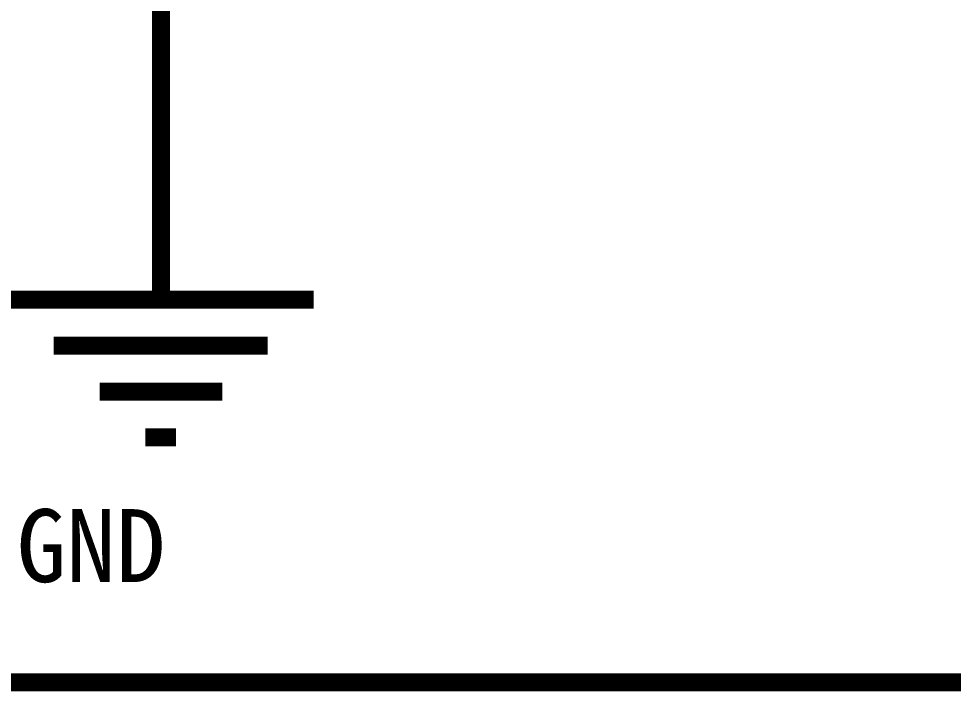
# Model space of a CAD drawing. Header units: inches. Extents: x 0 to 11.5, y 0 to 7.6.
# Drawn here: x 2.557 to 3.168, y 3.644 to 4.083 of the extents above; entities that cross this region are included whole.
import ezdxf

# ---------------------------------------------------------------- set-up
doc = ezdxf.new("R2010")
doc.units = ezdxf.units.IN
doc.header["$MEASUREMENT"] = 0
doc.layers.add('Sheet', color=255, linetype='Continuous')

msp = doc.modelspace()

# ---------------------------------------------------------------- linework, layer by layer
at = {"layer": 'Sheet'}
for points in [[(2.95041, 4.59983, 0.0118, 0.0118, 0), (2.00046, 4.59983, 0.0118, 0.0118, 0), (2.00046, 4.44998, 0.0118, 0.0118, 0), (2.00046, 3.64983, 0.0118, 0.0118, 0), (5.25022, 3.64983, 0.0118, 0.0118, 0), (5.25022, 3.84995, 0.0118, 0.0118, 0)], [(2.65041, 4.09969, 0.0118, 0.0118, 0), (2.65041, 3.99979, 0.0118, 0.0118, 0)], [(2.65041, 3.99979, 0.0118, 0.0118, 0), (2.65041, 3.8999, 0.0118, 0.0118, 0)], [(2.55019, 3.8999, 0.0118, 0.0118, 0), (2.7503, 3.8999, 0.0118, 0.0118, 0)], [(2.58029, 3.86979, 0.0118, 0.0118, 0), (2.7202, 3.86979, 0.0118, 0.0118, 0)], [(2.61039, 3.83969, 0.0118, 0.0118, 0), (2.69043, 3.83969, 0.0118, 0.0118, 0)], [(2.64016, 3.80992, 0.0118, 0.0118, 0), (2.66033, 3.80992, 0.0118, 0.0118, 0)]]:
    msp.add_lwpolyline(points, format="xyseb", dxfattribs=at)

# ---------------------------------------------------------------- texts
msp.add_text('GND', height=0.047632, dxfattribs=at).set_placement((2.55614, 3.71532))

doc.saveas('drawing.dxf')
